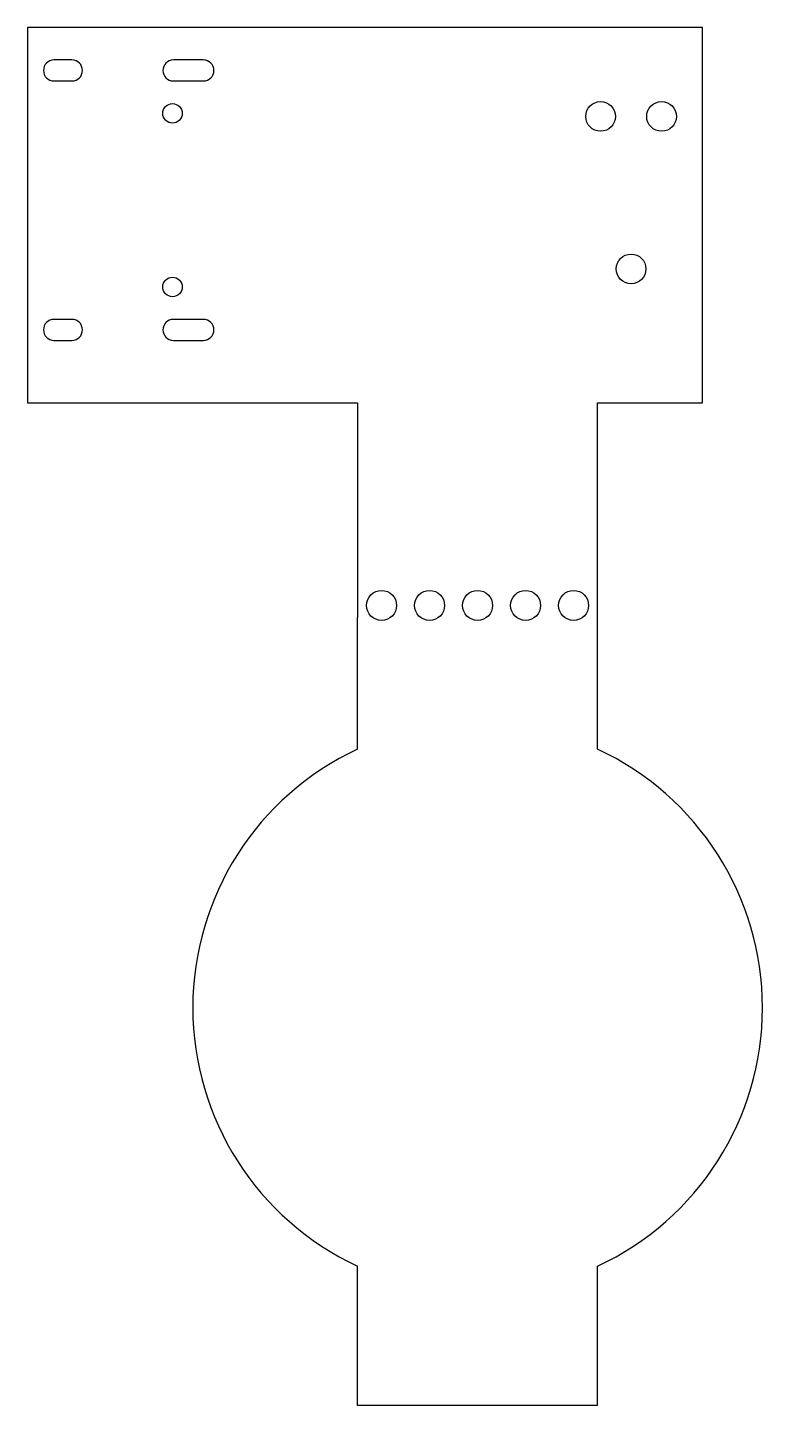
# Model space of a CAD drawing. Extents: x 35 to 59.5, y -63.2 to -17.3.
import ezdxf

# ---------------------------------------------------------------- set-up
doc = ezdxf.new("R2010")
doc.units = 0
doc.layers.add('BLACK', color=7, linetype='CONTINUOUS')

msp = doc.modelspace()

# ---------------------------------------------------------------- linework, layer by layer
at = {"layer": 'BLACK', "linetype": 'CONTINUOUS'}
for p, q in [((35, -17.35), (35, -29.85)), ((57.5, -17.35), (35, -17.35)), ((57.5, -29.85), (57.5, -17.35)), ((36.4806, -18.43), (35.8806, -18.43)), ((36.4806, -18.43), (35.8806, -18.43)), ((40.8606, -18.43), (39.8606, -18.43)), ((40.8606, -18.43), (39.8606, -18.43)), ((35.8806, -19.13), (36.4806, -19.13)), ((35.8806, -19.13), (36.4806, -19.13)), ((39.8606, -19.13), (40.8606, -19.13)), ((39.8606, -19.13), (40.8606, -19.13)), ((36.4806, -27.07), (35.8806, -27.07)), ((36.4806, -27.07), (35.8806, -27.07)), ((40.8606, -27.07), (39.8606, -27.07)), ((40.8606, -27.07), (39.8606, -27.07)), ((35.8806, -27.77), (36.4806, -27.77)), ((35.8806, -27.77), (36.4806, -27.77)), ((39.8606, -27.77), (40.8606, -27.77)), ((39.8606, -27.77), (40.8606, -27.77)), ((35, -29.85), (46, -29.85)), ((46, -29.85), (46, -37)), ((54, -29.85), (57.5, -29.85)), ((54, -37), (54, -29.85)), ((46, -41.39), (46, -37)), ((54, -41.39), (54, -37)), ((46, -63.25), (46, -58.61)), ((54, -63.25), (54, -58.61)), ((54, -63.25), (46, -63.25))]:
    msp.add_line(p, q, dxfattribs=at)
at = {"layer": 'BLACK'}
for centre, radius in [((39.8306, -20.21), 0.325), ((39.8306, -20.21), 0.325), ((54.099, -20.31), 0.4953), ((54.099, -20.31), 0.4953), ((56.131, -20.31), 0.4953), ((56.131, -20.31), 0.4953), ((55.115, -25.39), 0.4953), ((55.115, -25.39), 0.4953), ((39.8306, -25.99), 0.325), ((39.8306, -25.99), 0.325), ((46.8, -36.6), 0.5), ((48.4, -36.6), 0.5), ((50, -36.6), 0.5), ((51.6, -36.6), 0.5), ((53.2, -36.6), 0.5)]:
    msp.add_circle(centre, radius, dxfattribs=at)
for centre, radius, start, end in [((35.8806, -18.78), 0.35, 90, 270), ((35.8806, -18.78), 0.35, 90, 270), ((36.4806, -18.78), 0.35, -90, 90), ((36.4806, -18.78), 0.35, -90, 90), ((39.8606, -18.78), 0.35, 90, 270), ((39.8606, -18.78), 0.35, 90, 270), ((40.8606, -18.78), 0.35, -90, 90), ((40.8606, -18.78), 0.35, -90, 90), ((35.8806, -27.42), 0.35, 90, 270), ((35.8806, -27.42), 0.35, 90, 270), ((36.4806, -27.42), 0.35, -90, 90), ((36.4806, -27.42), 0.35, -90, 90), ((39.8606, -27.42), 0.35, 90, 270), ((39.8606, -27.42), 0.35, 90, 270), ((40.8606, -27.42), 0.35, -90, 90), ((40.8606, -27.42), 0.35, -90, 90), ((50, -50), 9.4938, -245.08154, -114.91846), ((50, -50), 9.4938, -65.08154, 65.08154)]:
    msp.add_arc(centre, radius, start, end, dxfattribs=at)

doc.saveas('drawing.dxf')
